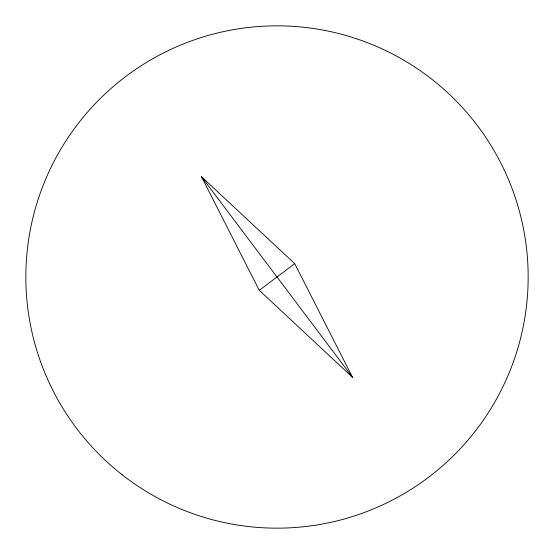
<?xml version="1.0" encoding="UTF-8"?>
<svg xmlns="http://www.w3.org/2000/svg" width="554" height="554" viewBox="0 0 554 554"><rect width="100%" height="100%" fill="white"/><g stroke="black" fill="none" stroke-linecap="round" stroke-linejoin="round"><path stroke-width="0.83" d="M259.286 290.338L294.714 263.662L352.538 377.322L259.286 290.338L201.462 176.678L294.714 263.662M201.462 176.678L352.538 377.322M122.289 474.854A251.163 251.163 0 0 0 525.704 312.054A251.163 251.163 0 0 0 183.007 44.091A251.163 251.163 0 0 0 122.289 474.854"/></g></svg>
